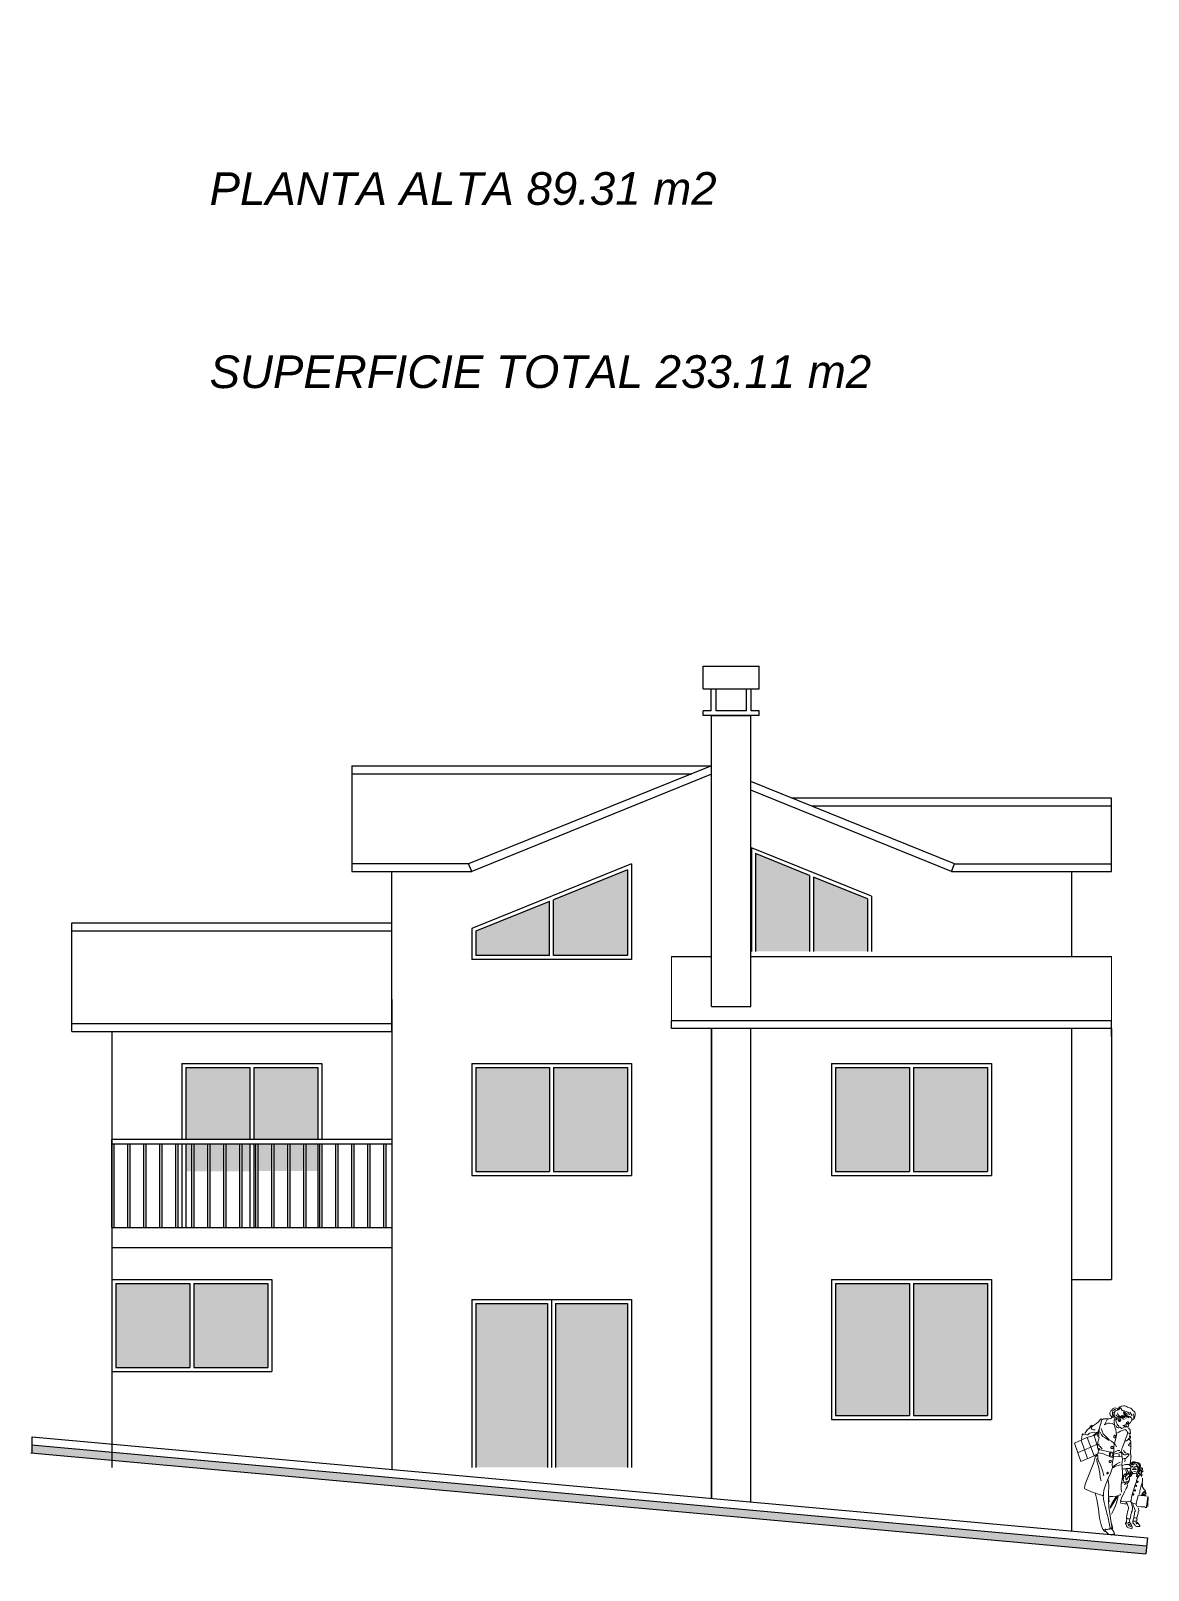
# Model space of a CAD drawing. Header units: metres. Extents: x 539 to 782, y 164 to 633.
# Drawn here: x 707.15 to 721.12, y 408.74 to 427.98 of the extents above; entities that cross this region are included whole.
import ezdxf

# ---------------------------------------------------------------- set-up
doc = ezdxf.new("R2010")
doc.units = ezdxf.units.M
doc.header["$PDMODE"] = 35
doc.linetypes.add('DASHDOTX2', pattern=[50.8, 25.4, -12.7, 0, -12.7])
for name, color, linetype, lineweight in [('02', 2, 'Continuous', 20), ('03', 3, 'Continuous', 30), ('cota', 1, 'Continuous', 15), ('fachada2', 3, 'Continuous', 20), ('monos', 251, 'Continuous', 13), ('ventanas', 2, 'Continuous', 25)]:
    doc.layers.add(name, color=color, linetype=linetype, lineweight=lineweight)
for name, color, linetype in [('lincorte', 116, 'Continuous'), ('Losa', 7, 'Continuous'), ('MUROS 2', 3, 'Continuous'), ('PISOS', 251, 'Continuous'), ('proyeccion muros', 1, 'Continuous')]:
    doc.layers.add(name, color=color, linetype=linetype)
doc.styles.add('ARIAL', font='ariali.ttf')
doc.styles.add('STYLE1', font='ariali.ttf')
doc.dimstyles.new('C_50', dxfattribs={"dimscale": 0.5, "dimtxt": 0.2, "dimasz": 0.1, "dimexe": 0.1, "dimexo": 0.1, "dimgap": 0.05, "dimtad": 0, "dimzin": 4, "dimdsep": 46, "dimtxsty": 'ARIAL', "dimblk": 'DOT', "dimcen": 0.09, "dimse1": 1, "dimse2": 1, "dimclrd": 1, "dimclre": 1, "dimclrt": 2, "dimadec": 0, "dimazin": 0, "dimtfac": 1, "dimtix": 1, "dimtmove": 2, "dimatfit": 3, "dimfxl": 1, "dimtolj": 1, "dimtzin": 0, "dimarcsym": 0})

# ---------------------------------------------------------------- blocks, each defined once
blk = doc.blocks.new('_Dot')
at = {"color": 0, "linetype": 'ByBlock', "lineweight": -2}
blk.add_line((-0.5, 0), (-1, 0), dxfattribs=at)
at = {"color": 0, "linetype": 'ByBlock', "const_width": 0.5}
blk.add_lwpolyline([(-0.25, 0, 1), (0.25, 0, 1)], format="xyb", close=True, dxfattribs=at)
blk = doc.blocks.new('*D562')
at = {"layer": 'cota', "color": 1, "lineweight": -2, "transparency": 16777216}
for p, q in [((710.362, 437.546), (711.745, 437.546)), ((713.442, 437.546), (712.06, 437.546))]:
    blk.add_line(p, q, dxfattribs=at)
at = {"layer": 'Defpoints', "color": 0, "transparency": 16777216}
for p in [(710.312, 437.873), (713.492, 437.546), (713.492, 363.576)]:
    blk.add_point(p, dxfattribs=at)
at = {"layer": 'cota', "color": 1, "lineweight": -2, "transparency": 16777216, "xscale": 0.05, "yscale": 0.05, "zscale": 0.05, "rotation": 180}
blk.add_blockref('_Dot', (710.312, 437.546), dxfattribs=at)
at = {"layer": 'cota', "color": 1, "lineweight": -2, "transparency": 16777216, "xscale": 0.05, "yscale": 0.05, "zscale": 0.05}
blk.add_blockref('_Dot', (713.492, 437.546), dxfattribs=at)
at = {"layer": 'cota', "color": 2, "transparency": 16777216, "insert": (711.902, 437.546), "char_height": 0.1, "attachment_point": 5, "style": 'ARIAL'}
blk.add_mtext('\\A1;3.18', dxfattribs=at)
blk = doc.blocks.new('*D597')
at = {"layer": 'cota', "color": 1, "lineweight": -2, "transparency": 16777216}
for p, q in [((716.542, 364.076), (716.941, 364.076)), ((717.642, 364.076), (717.244, 364.076))]:
    blk.add_line(p, q, dxfattribs=at)
at = {"layer": 'Defpoints', "color": 0, "transparency": 16777216}
for p in [(716.492, 438.373), (717.692, 364.076), (717.692, 364.076)]:
    blk.add_point(p, dxfattribs=at)
at = {"layer": 'cota', "color": 1, "lineweight": -2, "transparency": 16777216, "xscale": 0.05, "yscale": 0.05, "zscale": 0.05, "rotation": 180}
blk.add_blockref('_Dot', (716.492, 364.076), dxfattribs=at)
at = {"layer": 'cota', "color": 1, "lineweight": -2, "transparency": 16777216, "xscale": 0.05, "yscale": 0.05, "zscale": 0.05}
blk.add_blockref('_Dot', (717.692, 364.076), dxfattribs=at)
at = {"layer": 'cota', "color": 2, "transparency": 16777216, "insert": (717.092, 364.076), "char_height": 0.1, "attachment_point": 5, "style": 'ARIAL'}
blk.add_mtext('\\A1;1.20', dxfattribs=at)
blk = doc.blocks.new('*D601')
at = {"layer": 'cota', "color": 1, "lineweight": -2, "transparency": 16777216}
for p, q in [((712.742, 432.915), (713.735, 432.915)), ((715.042, 432.915), (714.05, 432.915))]:
    blk.add_line(p, q, dxfattribs=at)
at = {"layer": 'Defpoints', "color": 0, "transparency": 16777216}
for p in [(712.692, 432.915), (712.692, 432.898), (715.092, 358.601)]:
    blk.add_point(p, dxfattribs=at)
at = {"layer": 'cota', "color": 1, "lineweight": -2, "transparency": 16777216, "xscale": 0.05, "yscale": 0.05, "zscale": 0.05, "rotation": 180}
blk.add_blockref('_Dot', (712.692, 432.915), dxfattribs=at)
at = {"layer": 'cota', "color": 1, "lineweight": -2, "transparency": 16777216, "xscale": 0.05, "yscale": 0.05, "zscale": 0.05}
blk.add_blockref('_Dot', (715.092, 432.915), dxfattribs=at)
at = {"layer": 'cota', "color": 2, "transparency": 16777216, "insert": (713.892, 432.915), "char_height": 0.1, "attachment_point": 5, "style": 'ARIAL'}
blk.add_mtext('\\A1;2.40', dxfattribs=at)
blk = doc.blocks.new('mujniño')
for points in [[(617.49, 87.036), (617.475, 87.04), (617.466, 87.05), (617.456, 87.065), (617.452, 87.08), (617.452, 87.092), (617.454, 87.099), (617.463, 87.114), (617.474, 87.126), (617.49, 87.142), (617.504, 87.151), (617.514, 87.153), (617.53, 87.15), (617.537, 87.144), (617.545, 87.139), (617.547, 87.126), (617.548, 87.13), (617.554, 87.142), (617.556, 87.147), (617.564, 87.154), (617.577, 87.166), (617.591, 87.172), (617.602, 87.175), (617.622, 87.178), (617.634, 87.179), (617.649, 87.173), (617.657, 87.169), (617.673, 87.16), (617.697, 87.153), (617.712, 87.149), (617.726, 87.135), (617.738, 87.12), (617.749, 87.113), (617.762, 87.097), (617.766, 87.077), (617.769, 87.063), (617.763, 87.044), (617.76, 87.025), (617.755, 87.016), (617.746, 87.01), (617.736, 87.002), (617.73, 86.998), (617.727, 87.002), (617.726, 87.014), (617.725, 87.023), (617.716, 87.03), (617.708, 87.035), (617.702, 87.043), (617.685, 87.049), (617.664, 87.057), (617.648, 87.07), (617.639, 87.082), (617.63, 87.098), (617.628, 87.105), (617.627, 87.111), (617.614, 87.116), (617.603, 87.12), (617.593, 87.141), (617.587, 87.152), (617.583, 87.155), (617.579, 87.149), (617.571, 87.14), (617.56, 87.13), (617.548, 87.126), (617.523, 87.115), (617.517, 87.111), (617.509, 87.101), (617.507, 87.092), (617.505, 87.08), (617.505, 87.069), (617.505, 87.062), (617.512, 87.046), (617.508, 87.048), (617.498, 87.055), (617.492, 87.065), (617.487, 87.075), (617.483, 87.092), (617.483, 87.103), (617.489, 87.113), (617.494, 87.12), (617.502, 87.125), (617.512, 87.131), (617.524, 87.135)], [(617.354, 87.006), (617.342, 87.014), (617.334, 87.013), (617.312, 86.983), (617.283, 86.959), (617.234, 86.925), (617.222, 86.912)], [(617.433, 87.017), (617.415, 87.017), (617.372, 87.014), (617.358, 87.009), (617.352, 87.005), (617.336, 86.958), (617.327, 86.921), (617.319, 86.883), (617.313, 86.81), (617.307, 86.807)], [(617.514, 86.929), (617.507, 86.939), (617.5, 86.947), (617.495, 86.949), (617.478, 86.957), (617.445, 86.962), (617.427, 86.96), (617.405, 86.954), (617.385, 86.939), (617.418, 87.006), (617.429, 87.01), (617.443, 87.014), (617.461, 87.021), (617.473, 87.027), (617.488, 87.035), (617.502, 87.037), (617.514, 87.035), (617.527, 87.028), (617.54, 87.03), (617.542, 87.031)], [(617.493, 87.044), (617.487, 87.051), (617.483, 87.067), (617.482, 87.08), (617.482, 87.091), (617.485, 87.097)], [(617.492, 87.101), (617.492, 87.088)], [(617.495, 86.602), (617.499, 86.606), (617.501, 86.613), (617.501, 86.643), (617.499, 86.665), (617.504, 86.699), (617.523, 86.752), (617.532, 86.812), (617.529, 86.844), (617.526, 86.878), (617.517, 86.899), (617.511, 86.916), (617.508, 86.926), (617.514, 86.929), (617.508, 86.938), (617.507, 86.948), (617.505, 86.965), (617.503, 86.982), (617.505, 87.003), (617.51, 87.012), (617.519, 87.018)], [(617.532, 87.01), (617.528, 87.009), (617.526, 87.003), (617.527, 86.994), (617.53, 86.98), (617.534, 86.966), (617.537, 86.958), (617.543, 86.949), (617.552, 86.938), (617.561, 86.926), (617.566, 86.917), (617.57, 86.906), (617.564, 86.905), (617.556, 86.905), (617.544, 86.909), (617.533, 86.917), (617.524, 86.934)], [(617.611, 87.024), (617.602, 87.031), (617.586, 87.038), (617.565, 87.043), (617.55, 87.047), (617.537, 87.053), (617.525, 87.064)], [(617.543, 87.025), (617.54, 87.02), (617.539, 87.013), (617.539, 87.005)], [(617.629, 87.008), (617.616, 87.015), (617.6, 87.03), (617.592, 87.034), (617.576, 87.043), (617.561, 87.057), (617.55, 87.072), (617.545, 87.09)], [(617.572, 87.043), (617.561, 87.042), (617.556, 87.035), (617.55, 87.026)], [(617.568, 86.999), (617.568, 86.996), (617.573, 86.995), (617.577, 86.997), (617.577, 87.004), (617.577, 87.007), (617.575, 87.01), (617.573, 87.012), (617.57, 87.014), (617.566, 87.015), (617.56, 87.014), (617.555, 87.009), (617.553, 87.002), (617.554, 86.994), (617.557, 86.987), (617.561, 86.985), (617.566, 86.984), (617.574, 86.984), (617.58, 86.984), (617.585, 86.992), (617.586, 87), (617.587, 87.007), (617.584, 87.008), (617.58, 87.006)], [(617.581, 87.04), (617.577, 87.039), (617.572, 87.036), (617.568, 87.03), (617.567, 87.024), (617.568, 87.018)], [(617.725, 87.007), (617.724, 87.002), (617.719, 86.986), (617.714, 86.976), (617.71, 86.967), (617.704, 86.964), (617.698, 86.963), (617.693, 86.959), (617.691, 86.957), (617.688, 86.952), (617.687, 86.947), (617.684, 86.936), (617.682, 86.93), (617.681, 86.925), (617.68, 86.919), (617.68, 86.916), (617.677, 86.914), (617.673, 86.913), (617.669, 86.914), (617.665, 86.916), (617.661, 86.921), (617.658, 86.927), (617.656, 86.926), (617.652, 86.921), (617.651, 86.918), (617.647, 86.913), (617.628, 86.93), (617.629, 86.91), (617.618, 86.907), (617.614, 86.898), (617.602, 86.895), (617.597, 86.894), (617.591, 86.9), (617.587, 86.905), (617.58, 86.91)], [(617.587, 87.031), (617.583, 87.028), (617.582, 87.022)], [(617.657, 87.026), (617.638, 87.027), (617.622, 87.032), (617.605, 87.041), (617.593, 87.048), (617.587, 87.055)], [(617.635, 87.032), (617.62, 87.04), (617.608, 87.05), (617.601, 87.061)], [(617.695, 87.066), (617.688, 87.087), (617.674, 87.097), (617.653, 87.106), (617.627, 87.116), (617.621, 87.119)], [(617.693, 87.033), (617.67, 87.046), (617.653, 87.05), (617.634, 87.065), (617.625, 87.079), (617.622, 87.099)], [(617.687, 87.029), (617.674, 87.038), (617.657, 87.039), (617.636, 87.046), (617.622, 87.058)], [(617.68, 87.071), (617.664, 87.08), (617.648, 87.09), (617.636, 87.101)], [(617.67, 86.981), (617.676, 86.98), (617.682, 86.978), (617.688, 86.967), (617.69, 86.965)], [(617.731, 87.054), (617.719, 87.075), (617.702, 87.097)], [(617.745, 87.011), (617.749, 87.028), (617.751, 87.04), (617.749, 87.059), (617.743, 87.077)], [(617.165, 86.784), (617.01, 86.713), (617.09, 86.483), (617.253, 86.554), (617.169, 86.783), (617.295, 86.821)], [(617.117, 86.833), (617.106, 86.815), (617.103, 86.804), (617.101, 86.794), (617.097, 86.761)], [(617.244, 86.809), (617.265, 86.825), (617.284, 86.836), (617.296, 86.845), (617.256, 86.848), (617.198, 86.838), (617.174, 86.815), (617.161, 86.814), (617.111, 86.819)], [(617.218, 86.931), (617.206, 86.917), (617.193, 86.895), (617.171, 86.881), (617.145, 86.845), (617.138, 86.831)], [(617.23, 86.937), (617.221, 86.93), (617.217, 86.914), (617.218, 86.899), (617.226, 86.886), (617.243, 86.88), (617.266, 86.877)], [(617.253, 86.805), (617.286, 86.701), (617.296, 86.668)], [(617.307, 86.856), (617.296, 86.843), (617.272, 86.823), (617.255, 86.814)], [(617.311, 86.883), (617.306, 86.858), (617.299, 86.833), (617.298, 86.815), (617.3, 86.8), (617.313, 86.788), (617.317, 86.783), (617.311, 86.764), (617.307, 86.751), (617.302, 86.727), (617.302, 86.707), (617.3, 86.691), (617.298, 86.68), (617.295, 86.662), (617.295, 86.654), (617.311, 86.646), (617.326, 86.631)], [(617.328, 86.848), (617.345, 86.814), (617.365, 86.796), (617.391, 86.78), (617.418, 86.763), (617.443, 86.745)], [(617.342, 86.897), (617.367, 86.828), (617.395, 86.799), (617.42, 86.773), (617.442, 86.754), (617.472, 86.735), (617.499, 86.712), (617.517, 86.694), (617.533, 86.667)], [(617.537, 86.837), (617.564, 86.85), (617.585, 86.86), (617.644, 86.882), (617.658, 86.87), (617.669, 86.855), (617.676, 86.841), (617.687, 86.836), (617.701, 86.83), (617.707, 86.826), (617.707, 86.829), (617.705, 86.837), (617.707, 86.848), (617.706, 86.86), (617.703, 86.875), (617.683, 86.904)], [(617.598, 86.101), (617.591, 86.146), (617.594, 86.195), (617.604, 86.258), (617.607, 86.299), (617.609, 86.353), (617.604, 86.4), (617.601, 86.447), (617.608, 86.511), (617.602, 86.556), (617.595, 86.599), (617.594, 86.611), (617.602, 86.629), (617.6, 86.647), (617.607, 86.66), (617.634, 86.725), (617.648, 86.763), (617.665, 86.805), (617.674, 86.841)], [(617.706, 86.799), (617.708, 86.793), (617.707, 86.781), (617.705, 86.769), (617.699, 86.763), (617.692, 86.758), (617.711, 86.744), (617.715, 86.726), (617.714, 86.639), (617.71, 86.62), (617.708, 86.598), (617.708, 86.589), (617.709, 86.578), (617.715, 86.566), (617.718, 86.546), (617.714, 86.543), (617.713, 86.522), (617.706, 86.451), (617.708, 86.438), (617.711, 86.427), (617.714, 86.412), (617.714, 86.398), (617.715, 86.393), (617.707, 86.393), (617.696, 86.395), (617.68, 86.397), (617.653, 86.393), (617.636, 86.391), (617.624, 86.389), (617.616, 86.386), (617.607, 86.389)], [(617.656, 86.957), (617.656, 86.952), (617.656, 86.944), (617.649, 86.939), (617.639, 86.937), (617.629, 86.936), (617.622, 86.934), (617.615, 86.931)], [(617.629, 86.914), (617.64, 86.916)], [(617.647, 86.741), (617.658, 86.742), (617.671, 86.749), (617.684, 86.762), (617.692, 86.776), (617.696, 86.792), (617.701, 86.807), (617.698, 86.817)], [(617.673, 86.955), (617.66, 86.96), (617.657, 86.97), (617.666, 86.968)], [(617.661, 86.967), (617.662, 86.962), (617.675, 86.956)], [(617.685, 86.966), (617.679, 86.964), (617.675, 86.959), (617.674, 86.947)], [(617.055, 86.595), (617.211, 86.662), (617.299, 86.705)], [(617.091, 86.748), (617.171, 86.52)], [(617.3, 86.651), (617.308, 86.624)], [(617.449, 86.599), (617.439, 86.604), (617.371, 86.621), (617.319, 86.63), (617.31, 86.633), (617.308, 86.622), (617.305, 86.604), (617.303, 86.592), (617.33, 86.586), (617.373, 86.58), (617.397, 86.565), (617.42, 86.556), (617.444, 86.55)], [(617.315, 86.701), (617.311, 86.69), (617.319, 86.678), (617.335, 86.664), (617.355, 86.637)], [(617.451, 86.604), (617.443, 86.545), (617.496, 86.53), (617.502, 86.596), (617.458, 86.605)], [(617.5, 86.589), (617.568, 86.575), (617.567, 86.539)], [(617.515, 86.602), (617.524, 86.609), (617.543, 86.616), (617.551, 86.618), (617.575, 86.622)], [(617.563, 86.601), (617.572, 86.596), (617.583, 86.594), (617.591, 86.607)], [(617.689, 86.573), (617.664, 86.57), (617.649, 86.566), (617.636, 86.565), (617.622, 86.57), (617.614, 86.583), (617.605, 86.593)], [(617.62, 86.52), (617.629, 86.518), (617.645, 86.52), (617.659, 86.529), (617.673, 86.544), (617.682, 86.552), (617.692, 86.575), (617.685, 86.579), (617.666, 86.582), (617.648, 86.592), (617.634, 86.603), (617.626, 86.614), (617.622, 86.621)], [(617.704, 86.676), (617.702, 86.675), (617.693, 86.677), (617.685, 86.682), (617.683, 86.685), (617.686, 86.689), (617.689, 86.692), (617.694, 86.699), (617.701, 86.709), (617.705, 86.718)], [(617.295, 86.564), (617.269, 86.535), (617.252, 86.47), (617.226, 86.406), (617.193, 86.325), (617.159, 86.241), (617.142, 86.198), (617.135, 86.151), (617.139, 86.139), (617.154, 86.133), (617.243, 86.097), (617.373, 86.054), (617.372, 86.081), (617.376, 86.123), (617.4, 86.2), (617.433, 86.28), (617.459, 86.333), (617.484, 86.409), (617.48, 86.444), (617.484, 86.468), (617.494, 86.526)], [(617.253, 86.554), (617.305, 86.581)], [(617.29, 86.518), (617.29, 86.489), (617.297, 86.461), (617.314, 86.402), (617.324, 86.333), (617.331, 86.282), (617.343, 86.242)], [(617.299, 86.56), (617.299, 86.526), (617.306, 86.5), (617.338, 86.429), (617.358, 86.37), (617.377, 86.303)], [(617.491, 86.411), (617.506, 86.427), (617.534, 86.45), (617.57, 86.471), (617.581, 86.472)], [(617.492, 86.403), (617.513, 86.418), (617.537, 86.429), (617.585, 86.442)], [(617.499, 86.542), (617.594, 86.545)], [(617.607, 86.432), (617.629, 86.441), (617.646, 86.445), (617.658, 86.447), (617.672, 86.447), (617.688, 86.444), (617.698, 86.436), (617.707, 86.429)], [(617.64, 86.511), (617.642, 86.499), (617.639, 86.485), (617.635, 86.481)], [(617.653, 86.395), (617.652, 86.386), (617.652, 86.382), (617.652, 86.376), (617.654, 86.362), (617.655, 86.358), (617.658, 86.35), (617.661, 86.346), (617.662, 86.34), (617.662, 86.335), (617.66, 86.323), (617.66, 86.319), (617.66, 86.315), (617.66, 86.31), (617.662, 86.307), (617.664, 86.306), (617.665, 86.313), (617.668, 86.319), (617.67, 86.325), (617.674, 86.33), (617.681, 86.336)], [(617.708, 86.396), (617.71, 86.387), (617.715, 86.377), (617.719, 86.37)], [(617.711, 86.467), (617.715, 86.46), (617.719, 86.458), (617.722, 86.455), (617.724, 86.455), (617.723, 86.46), (617.723, 86.464), (617.718, 86.466)], [(617.711, 86.459), (617.716, 86.456), (617.718, 86.453)], [(617.733, 86.458), (617.729, 86.462), (617.726, 86.464), (617.723, 86.468), (617.72, 86.471)], [(617.72, 86.438), (617.721, 86.444), (617.724, 86.444), (617.728, 86.444), (617.73, 86.44), (617.732, 86.435)], [(617.739, 86.418), (617.738, 86.419), (617.737, 86.42), (617.736, 86.421), (617.735, 86.422), (617.733, 86.422), (617.731, 86.422), (617.729, 86.421), (617.728, 86.421), (617.725, 86.419), (617.724, 86.419), (617.723, 86.417), (617.725, 86.417), (617.727, 86.416), (617.73, 86.416), (617.732, 86.415), (617.735, 86.415), (617.738, 86.416), (617.739, 86.417)], [(617.826, 86.404), (617.829, 86.409), (617.83, 86.417), (617.832, 86.425), (617.832, 86.436), (617.828, 86.446), (617.821, 86.457), (617.809, 86.465), (617.791, 86.472), (617.775, 86.476), (617.76, 86.478), (617.749, 86.479), (617.739, 86.477), (617.734, 86.473), (617.729, 86.464)], [(617.801, 86.422), (617.81, 86.417), (617.814, 86.41), (617.815, 86.405), (617.817, 86.413), (617.821, 86.421), (617.822, 86.432), (617.814, 86.443), (617.807, 86.453), (617.798, 86.46), (617.789, 86.465), (617.779, 86.469), (617.77, 86.471), (617.765, 86.471), (617.759, 86.471), (617.747, 86.471), (617.736, 86.466), (617.731, 86.461)], [(617.743, 86.445), (617.739, 86.451), (617.732, 86.454)], [(617.747, 86.438), (617.75, 86.447), (617.748, 86.452), (617.742, 86.454)], [(617.758, 86.443), (617.758, 86.446), (617.756, 86.454), (617.749, 86.456)], [(617.75, 86.407), (617.752, 86.411), (617.753, 86.406)], [(617.751, 86.414), (617.753, 86.415), (617.755, 86.416), (617.757, 86.417), (617.756, 86.417), (617.759, 86.415), (617.761, 86.413), (617.761, 86.41), (617.765, 86.406)], [(617.756, 86.407), (617.759, 86.411), (617.76, 86.408)], [(617.796, 86.27), (617.795, 86.279), (617.793, 86.285), (617.789, 86.295), (617.786, 86.301), (617.79, 86.32), (617.791, 86.326), (617.788, 86.329), (617.788, 86.347), (617.788, 86.351), (617.788, 86.353), (617.79, 86.353), (617.792, 86.355), (617.797, 86.359), (617.799, 86.364), (617.8, 86.374), (617.801, 86.393), (617.797, 86.415), (617.796, 86.424), (617.79, 86.433), (617.787, 86.44), (617.78, 86.45), (617.771, 86.454), (617.764, 86.456)], [(617.773, 86.419), (617.774, 86.42), (617.775, 86.421), (617.776, 86.423), (617.778, 86.423), (617.779, 86.423), (617.781, 86.424), (617.783, 86.423), (617.784, 86.423), (617.787, 86.421), (617.788, 86.421), (617.789, 86.419), (617.787, 86.419), (617.785, 86.418), (617.783, 86.417), (617.78, 86.417), (617.777, 86.416), (617.775, 86.417), (617.773, 86.418)], [(617.807, 86.408), (617.805, 86.399), (617.805, 86.391), (617.807, 86.387), (617.813, 86.381), (617.821, 86.376), (617.833, 86.369), (617.838, 86.364), (617.842, 86.358), (617.843, 86.348), (617.843, 86.341), (617.842, 86.336), (617.842, 86.327), (617.843, 86.321), (617.847, 86.314), (617.854, 86.312), (617.862, 86.316)], [(617.814, 86.401), (617.816, 86.396), (617.825, 86.396), (617.835, 86.398), (617.845, 86.398), (617.852, 86.393), (617.854, 86.382), (617.854, 86.374), (617.853, 86.365), (617.856, 86.359), (617.864, 86.359), (617.87, 86.363)], [(617.842, 86.325), (617.846, 86.333), (617.849, 86.34), (617.849, 86.355), (617.848, 86.362), (617.844, 86.371), (617.834, 86.379), (617.823, 86.388), (617.816, 86.397), (617.815, 86.405)], [(617.859, 86.38), (617.859, 86.386), (617.858, 86.395), (617.853, 86.401), (617.845, 86.404), (617.836, 86.407), (617.826, 86.406), (617.82, 86.406)], [(617.426, 86.265), (617.431, 86.247), (617.436, 86.186), (617.435, 86.079), (617.434, 86.053), (617.454, 86.046), (617.487, 86.045), (617.528, 86.049), (617.562, 86.057), (617.58, 86.064), (617.583, 86.072), (617.579, 86.079)], [(617.663, 86.325), (617.657, 86.324), (617.651, 86.324), (617.646, 86.328), (617.641, 86.328), (617.632, 86.322), (617.626, 86.314), (617.622, 86.304), (617.617, 86.29), (617.622, 86.295), (617.617, 86.283), (617.609, 86.271), (617.603, 86.256)], [(617.608, 86.22), (617.616, 86.21)], [(617.658, 86.303), (617.645, 86.299), (617.632, 86.297), (617.625, 86.296), (617.622, 86.289), (617.621, 86.279), (617.62, 86.268), (617.619, 86.258), (617.621, 86.247), (617.626, 86.23), (617.63, 86.223), (617.634, 86.218), (617.639, 86.212)], [(617.631, 86.31), (617.635, 86.312), (617.643, 86.314), (617.649, 86.312)], [(617.631, 86.197), (617.668, 86.203), (617.691, 86.236)], [(617.644, 86.202), (617.655, 86.223)], [(617.649, 86.302), (617.648, 86.288), (617.65, 86.277), (617.651, 86.267), (617.655, 86.261), (617.656, 86.258), (617.658, 86.254), (617.66, 86.252), (617.686, 86.295), (617.691, 86.296), (617.694, 86.297), (617.699, 86.293), (617.708, 86.294), (617.715, 86.298), (617.72, 86.309), (617.723, 86.317), (617.729, 86.325), (617.729, 86.331), (617.733, 86.337), (617.732, 86.344), (617.729, 86.349), (617.718, 86.356), (617.716, 86.356), (617.711, 86.354), (617.705, 86.352)], [(617.651, 86.233), (617.655, 86.23), (617.66, 86.229), (617.666, 86.229), (617.673, 86.23), (617.683, 86.236), (617.693, 86.244), (617.697, 86.256), (617.696, 86.265), (617.697, 86.278), (617.693, 86.29)], [(617.703, 86.379), (617.704, 86.374), (617.705, 86.365), (617.701, 86.356), (617.7, 86.349), (617.7, 86.339), (617.698, 86.33), (617.696, 86.326), (617.694, 86.323), (617.692, 86.318), (617.688, 86.322), (617.687, 86.324), (617.685, 86.329), (617.685, 86.336), (617.684, 86.344), (617.684, 86.347), (617.683, 86.35), (617.68, 86.355), (617.676, 86.36), (617.673, 86.362), (617.671, 86.367), (617.67, 86.371), (617.669, 86.377), (617.667, 86.381), (617.663, 86.391), (617.663, 86.393)], [(617.699, 86.302), (617.697, 86.3), (617.694, 86.298)], [(617.715, 86.305), (617.709, 86.305), (617.705, 86.308), (617.704, 86.312), (617.701, 86.312), (617.698, 86.31), (617.697, 86.308), (617.7, 86.304), (617.704, 86.297), (617.706, 86.296)], [(617.702, 86.321), (617.712, 86.324), (617.719, 86.322)], [(617.704, 86.349), (617.718, 86.35)], [(617.704, 86.33), (617.716, 86.336), (617.722, 86.335)], [(617.705, 86.34), (617.72, 86.344)], [(617.849, 86.296), (617.842, 86.308), (617.827, 86.318), (617.823, 86.319), (617.816, 86.306), (617.798, 86.279), (617.785, 86.247), (617.778, 86.22), (617.768, 86.189), (617.733, 86.083), (617.721, 86.037), (617.716, 85.996), (617.715, 85.979), (617.716, 85.975), (617.726, 85.967), (617.778, 85.948), (617.78, 85.942), (617.782, 85.931), (617.783, 85.927)], [(617.727, 86.331), (617.733, 86.331), (617.742, 86.332), (617.76, 86.333), (617.778, 86.33)], [(617.748, 86.354), (617.761, 86.356), (617.777, 86.355)], [(617.798, 86.325), (617.798, 86.319), (617.8, 86.311), (617.801, 86.296)], [(617.814, 86.372), (617.814, 86.367), (617.809, 86.355), (617.805, 86.342), (617.805, 86.337), (617.807, 86.331), (617.814, 86.327)], [(617.82, 86.368), (617.822, 86.362), (617.823, 86.358), (617.817, 86.352), (617.815, 86.348), (617.813, 86.342), (617.814, 86.337), (617.816, 86.335), (617.822, 86.331), (617.83, 86.331)], [(617.816, 86.068), (617.819, 86.08), (617.825, 86.093), (617.826, 86.115), (617.831, 86.134), (617.839, 86.164), (617.85, 86.203), (617.857, 86.229), (617.857, 86.249), (617.857, 86.255), (617.857, 86.274)], [(617.853, 86.215), (617.857, 86.209), (617.861, 86.197), (617.858, 86.182), (617.855, 86.172), (617.862, 86.157), (617.873, 86.147), (617.878, 86.134), (617.892, 86.12), (617.896, 86.116), (617.889, 86.113), (617.88, 86.108), (617.867, 86.094), (617.859, 86.084), (617.85, 86.071), (617.847, 86.063)], [(617.269, 86.089), (617.287, 86.006), (617.307, 85.888), (617.323, 85.775), (617.344, 85.69), (617.361, 85.634), (617.373, 85.633), (617.393, 85.635), (617.395, 85.622), (617.403, 85.604), (617.416, 85.592), (617.428, 85.58), (617.439, 85.575), (617.454, 85.569), (617.461, 85.568), (617.474, 85.571), (617.496, 85.577), (617.507, 85.577)], [(617.455, 85.65), (617.443, 85.711), (617.429, 85.778), (617.417, 85.821), (617.408, 85.859), (617.394, 85.919), (617.378, 85.97), (617.371, 86.01), (617.366, 86.062)], [(617.435, 86.047), (617.434, 86.006), (617.434, 85.968), (617.437, 85.935), (617.44, 85.914)], [(617.439, 86.047), (617.438, 86.009), (617.443, 85.979)], [(617.55, 86.053), (617.524, 86.012), (617.501, 85.972), (617.455, 85.901)], [(617.529, 86.045), (617.505, 86.003), (617.475, 85.956), (617.456, 85.912)], [(617.556, 86.046), (617.532, 85.966), (617.511, 85.913), (617.49, 85.859), (617.471, 85.824)], [(617.582, 85.989), (617.596, 86.025), (617.633, 86.105), (617.653, 86.147), (617.667, 86.166), (617.671, 86.186), (617.671, 86.192)], [(617.806, 86.059), (617.797, 86.021), (617.787, 85.995), (617.782, 85.971), (617.779, 85.949)], [(617.812, 86.056), (617.885, 86.055), (617.919, 86.05)], [(617.896, 86.057), (617.896, 86.057), (617.892, 86.064), (617.887, 86.069), (617.88, 86.074), (617.873, 86.078), (617.869, 86.078), (617.861, 86.077), (617.856, 86.076), (617.85, 86.073)], [(617.854, 86.059), (617.854, 86.063), (617.856, 86.065), (617.859, 86.068), (617.862, 86.07), (617.868, 86.071), (617.874, 86.071), (617.879, 86.069), (617.885, 86.064), (617.888, 86.056)], [(617.881, 86.066), (617.876, 86.065), (617.873, 86.063), (617.867, 86.063), (617.859, 86.067)], [(617.895, 86.112), (617.897, 86.104), (617.897, 86.093), (617.904, 86.081), (617.9, 86.08), (617.896, 86.082), (617.893, 86.089), (617.884, 86.093), (617.876, 86.094)], [(617.896, 86.08), (617.892, 86.078), (617.889, 86.073)], [(617.913, 85.905), (617.91, 85.912), (617.909, 85.924), (617.917, 85.983), (617.927, 86.04), (617.931, 86.035), (617.929, 85.998), (617.927, 85.985), (617.927, 85.96), (617.926, 85.934), (617.925, 85.928), (617.925, 85.922)], [(617.439, 85.913), (617.474, 85.664)], [(617.712, 85.984), (617.709, 85.986), (617.705, 85.986), (617.69, 85.983), (617.666, 85.978), (617.642, 85.979), (617.615, 85.983), (617.595, 85.985), (617.585, 85.978), (617.584, 85.969), (617.589, 85.962), (617.61, 85.956), (617.632, 85.953), (617.66, 85.952)], [(617.654, 85.723), (617.651, 85.722), (617.648, 85.712), (617.648, 85.703), (617.653, 85.695), (617.661, 85.677), (617.666, 85.665), (617.67, 85.657), (617.685, 85.655), (617.722, 85.647), (617.725, 85.649), (617.73, 85.655), (617.73, 85.667), (617.725, 85.679), (617.716, 85.695), (617.71, 85.708), (617.704, 85.722), (617.701, 85.727), (617.698, 85.736), (617.698, 85.748), (617.701, 85.758), (617.706, 85.766), (617.71, 85.782), (617.711, 85.79), (617.714, 85.808), (617.715, 85.822), (617.721, 85.842), (617.723, 85.849), (617.728, 85.86), (617.73, 85.865)], [(617.661, 85.976), (617.678, 85.922), (617.683, 85.912), (617.683, 85.896), (617.678, 85.88), (617.672, 85.855), (617.667, 85.829), (617.662, 85.806), (617.661, 85.79), (617.661, 85.779), (617.668, 85.77), (617.68, 85.764), (617.696, 85.765)], [(617.725, 85.868), (617.729, 85.875), (617.734, 85.884), (617.735, 85.892), (617.735, 85.899), (617.733, 85.907), (617.732, 85.916), (617.727, 85.938), (617.723, 85.97)], [(617.765, 85.856), (617.76, 85.842), (617.758, 85.824), (617.754, 85.805), (617.75, 85.792), (617.749, 85.779), (617.747, 85.769), (617.741, 85.751), (617.738, 85.738), (617.738, 85.729), (617.738, 85.722), (617.738, 85.716), (617.741, 85.712), (617.748, 85.707), (617.754, 85.7), (617.763, 85.69), (617.769, 85.679), (617.775, 85.673), (617.784, 85.671), (617.794, 85.671), (617.807, 85.669), (617.815, 85.669), (617.822, 85.67), (617.825, 85.674), (617.824, 85.681), (617.816, 85.691), (617.809, 85.705), (617.805, 85.707), (617.798, 85.708), (617.79, 85.704), (617.775, 85.719), (617.779, 85.722), (617.784, 85.723), (617.789, 85.723), (617.794, 85.725), (617.802, 85.711)], [(617.739, 85.957), (617.741, 85.94), (617.746, 85.923), (617.754, 85.907), (617.761, 85.893), (617.764, 85.882), (617.768, 85.869), (617.769, 85.859), (617.773, 85.853)], [(617.787, 85.741), (617.787, 85.75), (617.787, 85.762), (617.788, 85.773), (617.794, 85.797), (617.799, 85.821), (617.803, 85.838), (617.805, 85.854)], [(617.905, 85.905), (617.882, 85.915), (617.857, 85.914), (617.837, 85.916), (617.802, 85.92), (617.788, 85.925)], [(617.807, 85.855), (617.812, 85.86), (617.814, 85.865), (617.813, 85.876), (617.81, 85.89), (617.806, 85.905)], [(617.921, 85.929), (617.917, 85.926)], [(617.367, 85.634), (617.371, 85.625), (617.38, 85.615), (617.387, 85.609), (617.396, 85.606)], [(617.398, 85.635), (617.401, 85.635), (617.407, 85.634), (617.412, 85.633), (617.418, 85.634), (617.424, 85.635), (617.432, 85.636), (617.441, 85.638), (617.446, 85.639), (617.453, 85.639), (617.459, 85.64), (617.467, 85.641), (617.473, 85.643), (617.472, 85.654), (617.472, 85.654), (617.469, 85.663)], [(617.46, 85.565), (617.466, 85.563), (617.512, 85.575), (617.505, 85.59), (617.501, 85.604), (617.492, 85.617), (617.479, 85.633), (617.473, 85.639)], [(617.471, 85.707), (617.487, 85.648)], [(617.487, 85.647), (617.485, 85.646), (617.483, 85.646), (617.482, 85.646), (617.481, 85.646), (617.478, 85.646), (617.477, 85.645), (617.475, 85.644), (617.474, 85.644)], [(617.667, 85.772), (617.662, 85.773), (617.661, 85.77), (617.662, 85.759), (617.66, 85.739), (617.657, 85.729), (617.657, 85.722), (617.66, 85.712)], [(617.672, 85.707), (617.676, 85.711), (617.681, 85.713), (617.69, 85.718), (617.697, 85.72), (617.705, 85.716)], [(617.678, 85.697), (617.684, 85.691), (617.689, 85.684), (617.692, 85.679), (617.7, 85.673), (617.707, 85.672), (617.713, 85.673), (617.716, 85.676), (617.718, 85.685)], [(617.685, 85.692), (617.691, 85.695), (617.696, 85.699), (617.701, 85.699), (617.71, 85.703)], [(617.746, 85.737), (617.752, 85.735), (617.759, 85.735), (617.764, 85.735), (617.767, 85.735), (617.775, 85.737), (617.781, 85.736), (617.783, 85.735)], [(617.758, 85.782), (617.76, 85.777), (617.769, 85.777), (617.777, 85.776), (617.786, 85.775), (617.789, 85.775)]]:
    blk.add_lwpolyline(points)
for points in [[(617.454, 86.555), (617.485, 86.546), (617.49, 86.584), (617.46, 86.593)], [(617.736, 86.385), (617.741, 86.387), (617.744, 86.388), (617.748, 86.39), (617.753, 86.391), (617.757, 86.392), (617.761, 86.392), (617.766, 86.391), (617.77, 86.389), (617.774, 86.386), (617.778, 86.384), (617.782, 86.382), (617.775, 86.381), (617.771, 86.381), (617.767, 86.381), (617.761, 86.382), (617.756, 86.382), (617.751, 86.382), (617.745, 86.382), (617.742, 86.381), (617.733, 86.382)]]:
    blk.add_lwpolyline(points, close=True)
for centre, radius, start, end in [((617.524, 86.794), 0.0237, 168.3343, 183.8647), ((617.539, 86.796), 0.0387, 184.5201, 194.7997), ((617.528, 86.792), 0.0285, 152.5678, 165.723), ((617.517, 86.789), 0.0157, 192.2479, 212.9919), ((617.513, 86.8), 0.0115, 125.9679, 152.8299), ((617.516, 86.789), 0.0146, 213.1803, 234.658), ((617.51, 86.804), 0.00624, 89.9258, 125.5636), ((617.51, 86.804), 0.00672, 58.0422, 89.4376), ((617.508, 86.801), 0.0105, 28.833, 59.0054), ((617.503, 86.79), 0.0176, 310.6528, 328.145), ((617.507, 86.798), 0.0128, 11.0228, 36.9026), ((617.495, 86.793), 0.0257, 332.8376, 345.7115), ((617.492, 86.793), 0.0289, 1.2925, 15.3018), ((617.478, 86.793), 0.0424, 350.4973, 359.9756), ((617.48, 86.655), 0.0173, 148.5934, 168.3249), ((617.473, 86.657), 0.0107, 169.9919, 196.7405), ((617.476, 86.658), 0.0134, 196.6693, 219.2894), ((617.476, 86.657), 0.0136, 122.7537, 147.2464), ((617.48, 86.662), 0.0192, 222.9698, 239.7104), ((617.478, 86.656), 0.0154, 104.7376, 127.147), ((617.477, 86.661), 0.0173, 244.0811, 262.8048), ((617.479, 86.65), 0.0216, 85.9555, 102.2157), ((617.477, 86.666), 0.0216, 265.9555, 282.2157), ((617.478, 86.654), 0.0173, 64.0812, 82.8047), ((617.476, 86.663), 0.0193, 285.8471, 303.5065), ((617.476, 86.653), 0.0192, 42.9696, 59.7105), ((617.475, 86.663), 0.0203, 306.8288, 323.1711), ((617.477, 86.656), 0.0161, 17.6302, 36.8807), ((617.478, 86.659), 0.0147, 327.7091, 349.7906), ((617.477, 86.658), 0.0158, 352.0709, 11.1113), ((617.51, 86.781), 0.005, 232.1915, 276.524), ((617.511, 86.782), 0.00624, 269.9258, 305.5636), ((617.468, 86.476), 0.0266, 151.8588, 163.381), ((617.458, 86.48), 0.0158, 168.889, 187.929), ((617.453, 86.48), 0.0111, 191.0377, 215.8194), ((617.458, 86.479), 0.0169, 126.0132, 145.9968), ((617.453, 86.481), 0.0114, 218.8079, 243.3372), ((617.459, 86.479), 0.0169, 107.7525, 127.8958), ((617.454, 86.481), 0.0118, 241.1367, 266.9724), ((617.454, 86.485), 0.0152, 267.3569, 289.7046), ((617.459, 86.48), 0.0164, 88.18, 107.212), ((617.458, 86.484), 0.0118, 61.1366, 86.9724), ((617.456, 86.481), 0.0111, 285.4842, 313.2313), ((617.453, 86.487), 0.0169, 306.0134, 325.9965), ((617.458, 86.483), 0.0133, 39.6651, 60.2746), ((617.458, 86.484), 0.0112, 323.7863, 351.4538), ((617.459, 86.485), 0.0111, 11.0374, 35.8196), ((617.46, 86.485), 0.00962, 342.6063, 14.2114), ((617.452, 86.325), 0.0396, 156.4972, 163.2302), ((617.427, 86.333), 0.0129, 167.0171, 184.5099), ((617.421, 86.332), 0.00676, 181.9457, 211.9088), ((617.419, 86.33), 0.0038, 206.0754, 243.9248), ((617.435, 86.33), 0.0221, 139.3438, 151.2659), ((617.419, 86.33), 0.00357, 239.436, 280.5481), ((617.425, 86.339), 0.00823, 118.7994, 144.841), ((617.419, 86.334), 0.00714, 276.7964, 305.945), ((617.426, 86.341), 0.00714, 96.7964, 125.9447), ((617.415, 86.34), 0.0149, 302.6849, 318.9453), ((617.425, 86.344), 0.00357, 59.4356, 100.5482), ((617.419, 86.337), 0.0101, 316.9416, 341.1314), ((617.425, 86.343), 0.00537, 33.4288, 61.1519), ((617.419, 86.34), 0.0107, 327.335, 352.3923), ((617.421, 86.342), 0.00946, 4.0998, 25.1417), ((617.418, 86.341), 0.0125, 346.8555, 4.347), ((617.813, 86.225), 0.0224, 163.6578, 172.8056), ((617.798, 86.227), 0.00745, 174.4007, 197.0204), ((617.799, 86.228), 0.00826, 196.3614, 216.7692), ((617.806, 86.226), 0.0152, 145.8342, 158.8737), ((617.803, 86.228), 0.0116, 127.372, 142.628), ((617.8, 86.23), 0.0102, 227.0146, 239.2457), ((617.795, 86.225), 0.00414, 254.7447, 285.2553), ((617.799, 86.232), 0.00582, 101.6311, 128.7719), ((617.796, 86.227), 0.00543, 278.6568, 309.2683), ((617.799, 86.235), 0.00279, 63.1154, 109.2562), ((617.796, 86.228), 0.00668, 300.7502, 329.2502), ((617.799, 86.234), 0.00388, 41.7854, 74.9994), ((617.795, 86.232), 0.00826, 16.3612, 36.7689), ((617.793, 86.231), 0.0102, 324.2723, 342.5972), ((617.789, 86.232), 0.0146, 357.1516, 8.5727), ((617.793, 86.231), 0.011, 341.2652, 359.8105), ((617.746, 86.069), 0.00652, 152.5153, 182.9547), ((617.747, 86.068), 0.00782, 174.1304, 196.7503), ((617.745, 86.067), 0.00582, 191.6304, 218.7715), ((617.748, 86.07), 0.00827, 140.9468, 165.9228), ((617.748, 86.072), 0.00721, 125.0312, 148.9193), ((617.743, 86.065), 0.0031, 213.5034, 257.1063), ((617.744, 86.065), 0.00279, 243.1149, 289.2566), ((617.747, 86.074), 0.00543, 98.6565, 129.2689), ((617.743, 86.07), 0.00777, 283.3427, 304.5819), ((617.747, 86.07), 0.00881, 79.061, 93.3109), ((617.738, 86.073), 0.0133, 311.4514, 325.7014), ((617.747, 86.075), 0.00414, 37.875, 68.3852), ((617.744, 86.071), 0.00758, 320.3523, 344.1304), ((617.742, 86.072), 0.01, 19.8544, 35.9404), ((617.744, 86.073), 0.00782, 354.1303, 16.7504), ((617.729, 86.075), 0.0224, 343.6578, 352.8056), ((617.769, 86.121), 0.00932, 159.6425, 180.6257), ((617.775, 86.12), 0.0154, 177.0157, 188.437), ((617.77, 86.121), 0.01, 199.8546, 215.9404), ((617.769, 86.121), 0.0085, 139.0174, 163.7614), ((617.769, 86.123), 0.00721, 125.0309, 148.919), ((617.766, 86.12), 0.00658, 225.244, 245.3655), ((617.765, 86.121), 0.00773, 258.0558, 274.316), ((617.768, 86.125), 0.00543, 98.6562, 129.2687), ((617.764, 86.119), 0.00582, 281.6307, 308.7714), ((617.768, 86.128), 0.0029, 64.02, 108.3521), ((617.763, 86.122), 0.00932, 306.244, 327.2275), ((617.768, 86.127), 0.00345, 34.6952, 71.565), ((617.765, 86.122), 0.00686, 319.728, 347.1419), ((617.763, 86.123), 0.01, 19.8543, 35.9402), ((617.765, 86.124), 0.00782, 354.1305, 16.7501), ((617.756, 86.125), 0.017, 341.9424, 353.528), ((617.795, 86.173), 0.0224, 163.6577, 172.8057), ((617.781, 86.175), 0.00782, 174.1308, 196.7505), ((617.778, 86.174), 0.00442, 189.4623, 226.3322), ((617.788, 86.174), 0.0152, 145.8342, 158.8737), ((617.778, 86.173), 0.00414, 217.8752, 248.3855), ((617.781, 86.179), 0.00721, 125.0309, 148.919), ((617.778, 86.177), 0.00773, 258.0558, 274.316), ((617.782, 86.179), 0.00777, 103.3426, 124.5823), ((617.777, 86.177), 0.00777, 283.3428, 304.5822), ((617.781, 86.183), 0.0029, 64.0195, 108.3524), ((617.761, 86.191), 0.0289, 313.3693, 320.1021), ((617.782, 86.184), 0.0024, 26.1353, 80.1261), ((617.775, 86.178), 0.0101, 326.7011, 344.8437), ((617.781, 86.182), 0.00442, 9.4624, 46.3327), ((617.778, 86.18), 0.00782, 354.1305, 16.7501), ((617.769, 86.181), 0.017, 341.9424, 353.528)]:
    blk.add_arc(centre, radius, start, end)

msp = doc.modelspace()

# ---------------------------------------------------------------- hatches: boundary and pattern name
at = {"layer": '03', "ltscale": 0.25}
msp.add_hatch(color=256, dxfattribs=at).paths.add_polyline_path([(721.104, 409.04), (707.162, 410.302), (707.153, 410.203), (721.095, 408.94)])
at = {"layer": 'proyeccion muros'}
h = msp.add_hatch(color=256, dxfattribs=at)
h.set_gradient(color1=(51, 51, 51), color2=(224, 224, 224), one_color=1, tint=0.88, name='CURVED')
h.paths.add_polyline_path([(716.89, 417.419), (716.215, 417.692), (716.215, 416.471), (716.89, 416.471)])
h = msp.add_hatch(color=256, dxfattribs=at)
h.set_gradient(color1=(51, 51, 51), color2=(224, 224, 224), one_color=1, tint=0.88, name='CURVED')
h.paths.add_polyline_path([(714.615, 417.49), (713.69, 417.116), (713.69, 416.421), (714.615, 416.421)])
h = msp.add_hatch(color=256, dxfattribs=at)
h.set_gradient(color1=(51, 51, 51), color2=(224, 224, 224), one_color=1, tint=0.88, name='CURVED')
h.paths.add_polyline_path([(717.615, 417.126), (716.94, 417.399), (716.94, 416.471), (717.615, 416.471)])
h = msp.add_hatch(color=256, dxfattribs=at)
h.set_gradient(color1=(51, 51, 51), color2=(224, 224, 224), one_color=1, tint=0.88, name='CURVED')
h.paths.add_polyline_path([(713.64, 417.096), (712.715, 416.722), (712.715, 416.421), (713.64, 416.421)])
h = msp.add_hatch(color=256, dxfattribs=at)
h.set_gradient(color1=(51, 51, 51), color2=(224, 224, 224), one_color=1, tint=0.88, name='CURVED')
h.paths.add_polyline_path([(709.089, 414.121), (709.889, 414.121), (709.889, 415.021), (709.089, 415.021)])
h.paths.add_polyline_path([(709.165, 413.721), (709.165, 414.061), (709.089, 414.061), (709.089, 413.721)])
h.paths.add_polyline_path([(709.365, 413.721), (709.365, 414.061), (709.195, 414.061), (709.195, 413.721)])
h.paths.add_polyline_path([(709.565, 413.721), (709.565, 414.061), (709.395, 414.061), (709.395, 413.721)])
h.paths.add_polyline_path([(709.765, 413.721), (709.765, 414.061), (709.595, 414.061), (709.595, 413.721)])
h.paths.add_polyline_path([(709.795, 414.061), (709.795, 413.721), (709.889, 413.721), (709.889, 414.061)])
h = msp.add_hatch(color=256, dxfattribs=at)
h.set_gradient(color1=(51, 51, 51), color2=(224, 224, 224), one_color=1, tint=0.88, name='CURVED')
h.paths.add_polyline_path([(709.938, 414.121), (710.738, 414.121), (710.738, 415.027), (709.938, 415.027)])
h.paths.add_polyline_path([(709.965, 413.727), (709.965, 414.061), (709.938, 414.061), (709.938, 413.727)])
h.paths.add_polyline_path([(710.165, 413.727), (710.165, 414.061), (709.995, 414.061), (709.995, 413.727)])
h.paths.add_polyline_path([(710.365, 413.727), (710.365, 414.061), (710.195, 414.061), (710.195, 413.727)])
h.paths.add_polyline_path([(710.595, 414.061), (710.595, 413.727), (710.738, 413.727), (710.738, 414.061)])
h.paths.add_polyline_path([(710.565, 413.727), (710.565, 414.061), (710.395, 414.061), (710.395, 413.727)])
h = msp.add_hatch(color=256, dxfattribs=at)
h.set_gradient(color1=(51, 51, 51), color2=(224, 224, 224), one_color=1, tint=0.88, name='CURVED')
h.paths.add_polyline_path([(713.64, 415.021), (712.715, 415.021), (712.715, 413.721), (713.64, 413.721)])
h.paths.add_polyline_path([(714.615, 415.021), (713.69, 415.021), (713.69, 413.721), (714.615, 413.721)])
h = msp.add_hatch(color=256, dxfattribs=at)
h.set_gradient(color1=(51, 51, 51), color2=(224, 224, 224), one_color=1, tint=0.88, name='CURVED')
h.paths.add_polyline_path([(718.14, 415.021), (717.215, 415.021), (717.215, 413.721), (718.14, 413.721)])
h.paths.add_polyline_path([(719.115, 415.021), (718.19, 415.021), (718.19, 413.721), (719.115, 413.721)])
h = msp.add_hatch(color=256, dxfattribs=at)
h.set_gradient(color1=(51, 51, 51), color2=(224, 224, 224), one_color=1, tint=0.88, name='CURVED')
h.paths.add_polyline_path([(709.14, 412.321), (708.215, 412.321), (708.215, 411.271), (709.14, 411.271)])
h.paths.add_polyline_path([(710.115, 412.321), (709.19, 412.321), (709.19, 411.271), (710.115, 411.271)])
h = msp.add_hatch(color=256, dxfattribs=at)
h.set_gradient(color1=(51, 51, 51), color2=(224, 224, 224), one_color=1, tint=0.88, name='CURVED')
h.paths.add_polyline_path([(718.14, 412.321), (717.215, 412.321), (717.215, 410.671), (718.14, 410.671)])
h.paths.add_polyline_path([(719.115, 412.321), (718.19, 412.321), (718.19, 410.671), (719.115, 410.671)])
h = msp.add_hatch(color=256, dxfattribs=at)
h.set_gradient(color1=(51, 51, 51), color2=(224, 224, 224), one_color=1, tint=0.88, name='CURVED')
h.paths.add_polyline_path([(713.615, 412.071), (712.715, 412.071), (712.715, 410.021), (713.615, 410.021)])
h.paths.add_polyline_path([(714.615, 412.071), (713.715, 412.071), (713.715, 410.021), (714.615, 410.021)])

# ---------------------------------------------------------------- linework, layer by layer
at = {"layer": '02'}
for p, q in [((715.165, 415.603), (715.165, 416.405)), ((720.665, 415.603), (720.665, 416.405))]:
    msp.add_line(p, q, dxfattribs=at)
at = {"layer": '03', "ltscale": 0.25}
for p, q in [((712.665, 417.471), (712.627, 417.564)), ((720.665, 415.505), (720.665, 415.603)), ((720.665, 415.408), (720.665, 415.505)), ((707.162, 410.302), (721.104, 409.04)), ((707.165, 410.402), (707.165, 410.202)), ((707.171, 410.402), (721.113, 409.139)), ((707.153, 410.203), (721.095, 408.94)), ((721.113, 409.139), (721.095, 408.94))]:
    msp.add_line(p, q, dxfattribs=at)
at = {"layer": '03'}
msp.add_line((715.165, 415.505), (715.165, 415.603), dxfattribs=at)
at = {"layer": 'fachada2'}
msp.add_line((708.165, 412.771), (711.665, 412.771), dxfattribs=at)
at = {"layer": 'Losa', "ltscale": 0.25}
for p, q in [((711.165, 418.791), (715.665, 418.791)), ((715.665, 418.791), (712.627, 417.564)), ((715.665, 418.791), (715.665, 418.791)), ((711.165, 418.691), (715.417, 418.691)), ((715.665, 418.684), (712.665, 417.471)), ((715.665, 418.684), (715.665, 418.684)), ((718.703, 417.564), (716.155, 418.593)), ((718.665, 417.471), (716.155, 418.486)), ((720.665, 418.387), (716.665, 418.387)), ((720.665, 418.287), (716.912, 418.287)), ((712.627, 417.564), (711.165, 417.564)), ((718.665, 417.471), (718.703, 417.564)), ((718.703, 417.564), (720.665, 417.564)), ((711.165, 417.471), (712.665, 417.471)), ((718.665, 417.471), (720.665, 417.471)), ((707.665, 416.829), (711.665, 416.829)), ((707.665, 416.729), (711.665, 416.729)), ((707.665, 415.571), (711.665, 415.571)), ((707.665, 415.471), (711.665, 415.471)), ((708.165, 413.021), (711.665, 413.021)), ((708.165, 412.771), (711.665, 412.771))]:
    msp.add_line(p, q, dxfattribs=at)
at = {"layer": 'Losa'}
for p, q in [((720.665, 417.471), (720.665, 417.564)), ((715.165, 416.405), (715.665, 416.405)), ((716.155, 416.405), (720.665, 416.405)), ((720.665, 415.603), (715.165, 415.603)), ((720.665, 415.505), (715.165, 415.505)), ((711.665, 414.121), (708.165, 414.121)), ((708.165, 413.021), (708.165, 414.121)), ((711.665, 414.061), (708.165, 414.061)), ((708.195, 413.021), (708.195, 414.061)), ((708.365, 413.021), (708.365, 414.061)), ((708.395, 413.021), (708.395, 414.061)), ((708.565, 413.021), (708.565, 414.061)), ((708.595, 413.021), (708.595, 414.061)), ((708.765, 413.021), (708.765, 414.061)), ((708.795, 413.021), (708.795, 414.061)), ((708.965, 413.021), (708.965, 414.061)), ((708.995, 413.021), (708.995, 414.061)), ((709.165, 413.021), (709.165, 414.061)), ((709.195, 413.021), (709.195, 414.061)), ((709.365, 413.021), (709.365, 414.061)), ((709.395, 413.021), (709.395, 414.061)), ((709.565, 413.021), (709.565, 414.061)), ((709.595, 413.021), (709.595, 414.061)), ((709.765, 413.021), (709.765, 414.061)), ((709.795, 413.021), (709.795, 414.061)), ((709.965, 413.021), (709.965, 414.061)), ((709.995, 413.021), (709.995, 414.061)), ((710.165, 413.021), (710.165, 414.061)), ((710.195, 413.021), (710.195, 414.061)), ((710.365, 413.021), (710.365, 414.061)), ((710.395, 413.021), (710.395, 414.061)), ((710.565, 413.021), (710.565, 414.061)), ((710.595, 413.021), (710.595, 414.061)), ((710.765, 413.021), (710.765, 414.061)), ((710.795, 413.021), (710.795, 414.061)), ((710.965, 413.021), (710.965, 414.061)), ((710.995, 413.021), (710.995, 414.061)), ((711.165, 413.021), (711.165, 414.061)), ((711.195, 413.021), (711.195, 414.061)), ((711.365, 413.021), (711.365, 414.061)), ((711.395, 413.021), (711.395, 414.061)), ((711.565, 413.021), (711.565, 414.061)), ((711.595, 413.021), (711.595, 414.061))]:
    msp.add_line(p, q, dxfattribs=at)
at = {"layer": 'MUROS 2'}
for p, q in [((711.665, 415.471), (711.665, 417.471)), ((720.165, 417.471), (720.165, 416.405)), ((711.665, 415.871), (711.665, 409.995)), ((708.165, 415.471), (708.165, 412.371)), ((715.665, 415.505), (715.665, 415.471)), ((715.665, 415.471), (715.665, 412.771)), ((720.165, 415.505), (720.165, 409.225)), ((720.665, 415.505), (720.665, 412.371)), ((715.665, 412.771), (715.665, 409.633)), ((720.165, 412.371), (720.665, 412.371)), ((708.165, 411.221), (708.165, 410.021))]:
    msp.add_line(p, q, dxfattribs=at)
at = {"layer": 'PISOS'}
for p, q in [((716.165, 417.766), (716.165, 416.471)), ((717.665, 417.16), (716.165, 417.766)), ((714.665, 417.564), (712.665, 416.756)), ((714.665, 417.564), (714.665, 416.371)), ((716.215, 417.692), (716.215, 416.471)), ((716.89, 417.419), (716.215, 417.692)), ((714.615, 417.49), (713.69, 417.116)), ((714.615, 417.49), (714.615, 416.421)), ((716.89, 417.419), (716.89, 416.471)), ((716.94, 417.399), (716.94, 416.471)), ((717.615, 417.126), (716.94, 417.399)), ((717.665, 417.16), (717.665, 416.471)), ((713.64, 417.096), (712.715, 416.722)), ((713.64, 416.421), (713.64, 417.096)), ((713.69, 416.421), (713.69, 417.116)), ((717.615, 417.126), (717.615, 416.471)), ((712.665, 416.756), (712.665, 416.371)), ((712.715, 416.722), (712.715, 416.421)), ((713.64, 416.421), (712.715, 416.421)), ((714.615, 416.421), (713.69, 416.421)), ((714.665, 416.371), (712.665, 416.371)), ((709.04, 415.071), (709.04, 414.121)), ((709.04, 415.071), (710.79, 415.071)), ((710.79, 415.071), (710.79, 414.121)), ((712.665, 415.071), (712.665, 413.671)), ((712.665, 415.071), (714.665, 415.071)), ((714.665, 415.071), (714.665, 413.671)), ((717.165, 415.071), (717.165, 413.671)), ((717.165, 415.071), (719.165, 415.071)), ((719.165, 415.071), (719.165, 413.671)), ((709.09, 415.021), (709.09, 414.121)), ((709.09, 415.021), (709.89, 415.021)), ((709.89, 415.021), (709.89, 414.121)), ((709.94, 415.021), (710.74, 415.021)), ((709.94, 415.021), (709.94, 414.121)), ((710.74, 415.021), (710.74, 414.121)), ((712.715, 415.021), (712.715, 413.721)), ((712.715, 415.021), (713.64, 415.021)), ((713.64, 415.021), (713.64, 413.721)), ((713.69, 415.021), (714.615, 415.021)), ((713.69, 415.021), (713.69, 413.721)), ((714.615, 415.021), (714.615, 413.721)), ((717.215, 415.021), (717.215, 413.721)), ((717.215, 415.021), (718.14, 415.021)), ((718.14, 415.021), (718.14, 413.721)), ((718.19, 415.021), (719.115, 415.021)), ((718.19, 415.021), (718.19, 413.721)), ((719.115, 415.021), (719.115, 413.721)), ((709.04, 414.061), (709.04, 413.021)), ((709.09, 414.061), (709.09, 413.021)), ((709.89, 414.061), (709.89, 413.021)), ((709.94, 414.061), (709.94, 413.021)), ((710.74, 414.061), (710.74, 413.021)), ((712.715, 413.721), (713.64, 413.721)), ((713.69, 413.721), (714.615, 413.721)), ((717.215, 413.721), (718.14, 413.721)), ((718.19, 413.721), (719.115, 413.721)), ((712.665, 413.671), (714.665, 413.671)), ((717.165, 413.671), (719.165, 413.671)), ((708.165, 412.371), (710.165, 412.371)), ((708.165, 412.371), (708.165, 411.221)), ((710.165, 412.371), (710.165, 411.221)), ((717.165, 412.371), (717.165, 410.621)), ((717.165, 412.371), (719.165, 412.371)), ((719.165, 412.371), (719.165, 410.621)), ((708.215, 412.321), (709.14, 412.321)), ((708.215, 412.321), (708.215, 411.271)), ((709.14, 412.321), (709.14, 411.271)), ((709.19, 412.321), (710.115, 412.321)), ((709.19, 412.321), (709.19, 411.271)), ((710.115, 412.321), (710.115, 411.271)), ((717.215, 412.321), (717.215, 410.671)), ((717.215, 412.321), (718.14, 412.321)), ((718.14, 412.321), (718.14, 410.671)), ((718.19, 412.321), (719.115, 412.321)), ((718.19, 412.321), (718.19, 410.671)), ((719.115, 412.321), (719.115, 410.671)), ((712.665, 412.121), (712.665, 410.021)), ((712.665, 412.121), (714.665, 412.121)), ((712.715, 412.071), (712.715, 410.021)), ((712.715, 412.071), (713.615, 412.071)), ((713.615, 412.071), (713.615, 410.021)), ((713.665, 412.121), (713.665, 410.021)), ((713.715, 412.071), (714.615, 412.071)), ((713.715, 412.071), (713.715, 410.021)), ((714.615, 412.071), (714.615, 410.021)), ((714.665, 412.121), (714.665, 410.021)), ((708.165, 411.221), (710.165, 411.221)), ((708.215, 411.271), (709.14, 411.271)), ((709.19, 411.271), (710.115, 411.271)), ((717.165, 410.621), (719.165, 410.621)), ((717.215, 410.671), (718.14, 410.671)), ((718.19, 410.671), (719.115, 410.671))]:
    msp.add_line(p, q, dxfattribs=at)
at = {"layer": 'proyeccion muros'}
for p, q in [((715.56, 420.036), (716.26, 420.036)), ((715.56, 419.754), (715.56, 420.036)), ((716.26, 419.754), (716.26, 420.036)), ((715.56, 419.754), (716.26, 419.754)), ((715.66, 419.479), (715.66, 419.754)), ((715.72, 419.479), (715.72, 419.754)), ((716.1, 419.479), (716.1, 419.754)), ((716.16, 419.479), (716.16, 419.754)), ((715.56, 419.419), (715.56, 419.479)), ((715.66, 419.479), (715.56, 419.479)), ((716.1, 419.479), (715.72, 419.479)), ((716.26, 419.479), (716.16, 419.479)), ((716.26, 419.419), (716.26, 419.479)), ((716.26, 419.419), (715.56, 419.419)), ((715.665, 419.419), (716.155, 419.419)), ((715.665, 415.782), (715.665, 419.419)), ((716.155, 415.782), (716.155, 419.419)), ((716.154, 415.95), (716.155, 415.994)), ((715.665, 415.782), (716.155, 415.782)), ((715.665, 409.633), (715.665, 415.505)), ((716.155, 409.589), (716.155, 415.505)), ((715.665, 412.771), (715.665, 412.771))]:
    msp.add_line(p, q, dxfattribs=at)
at = {"layer": 'ventanas'}
for p, q in [((711.165, 418.791), (711.165, 417.471)), ((720.665, 417.563), (720.665, 418.387)), ((707.665, 415.471), (707.665, 416.829))]:
    msp.add_line(p, q, dxfattribs=at)

# ---------------------------------------------------------------- block references
at = {"layer": 'monos'}
msp.add_blockref('mujniño', (103.193, 323.612), dxfattribs=at)

# ---------------------------------------------------------------- texts
at = {"layer": 'lincorte', "color": 0, "linetype": 'DASHDOTX2', "lineweight": 50, "ltscale": 0.2, "style": 'STYLE1'}
for s, p in [('PLANTA ALTA 89.31 m2', (709.388, 425.8)), ('SUPERFICIE TOTAL 233.11 m2', (709.388, 423.511))]:
    msp.add_text(s, height=0.40828, rotation=0.0209, dxfattribs=at).set_placement(p)

# ---------------------------------------------------------------- dimensions: what is measured, and where the dimension line sits
at = {"layer": 'cota'}
for base, p1, p2, picture, middle in [((717.692, 364.076), (716.492, 438.373), (717.692, 364.076), '*D597', (717.092, 364.076)), ((713.492, 437.546), (710.312, 437.873), (713.492, 363.576), '*D562', (711.902, 437.546)), ((712.692, 432.915), (715.092, 358.601), (712.692, 432.898), '*D601', (713.892, 432.915))]:
    dim = msp.add_linear_dim(base=base, p1=p1, p2=p2, dimstyle='C_50', dxfattribs=at)
    dim.commit()
    dim.dimension.update_dxf_attribs({"geometry": picture, "text_midpoint": middle})

doc.saveas('drawing.dxf')
